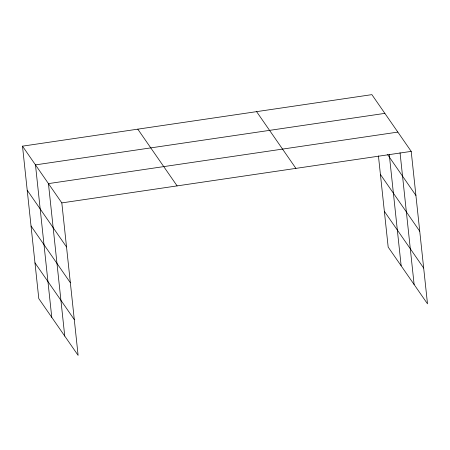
<?xml version="1.0" encoding="UTF-8"?>
<svg xmlns="http://www.w3.org/2000/svg" width="450" height="450" viewBox="0 0 450 450"><rect width="100%" height="100%" fill="white"/><g stroke="black" fill="none" stroke-linecap="round" stroke-linejoin="round"><path stroke-width="0.67" d="M22.5 146.16L61.819 202.899L78.114 355.359L38.796 298.62L22.5 146.16L371.886 94.641L411.204 151.38L427.5 303.84L388.181 247.101L378.433 155.903M384.863 113.366L35.477 164.886L51.767 317.34M397.839 132.092L48.448 183.611L64.744 336.066M61.819 202.899L411.204 151.38M387.608 154.592L415.918 195.441M380.419 174.476L419.738 231.216M384.356 211.326L423.675 268.065M256.59 111.645L295.909 168.384M137.796 129.161L177.12 185.901M27.208 190.226L66.527 246.966M31.033 225.996L70.352 282.735M34.971 262.851L74.289 319.59M400.044 152.747L414.129 284.546M389.278 154.676L401.158 265.821"/></g></svg>
